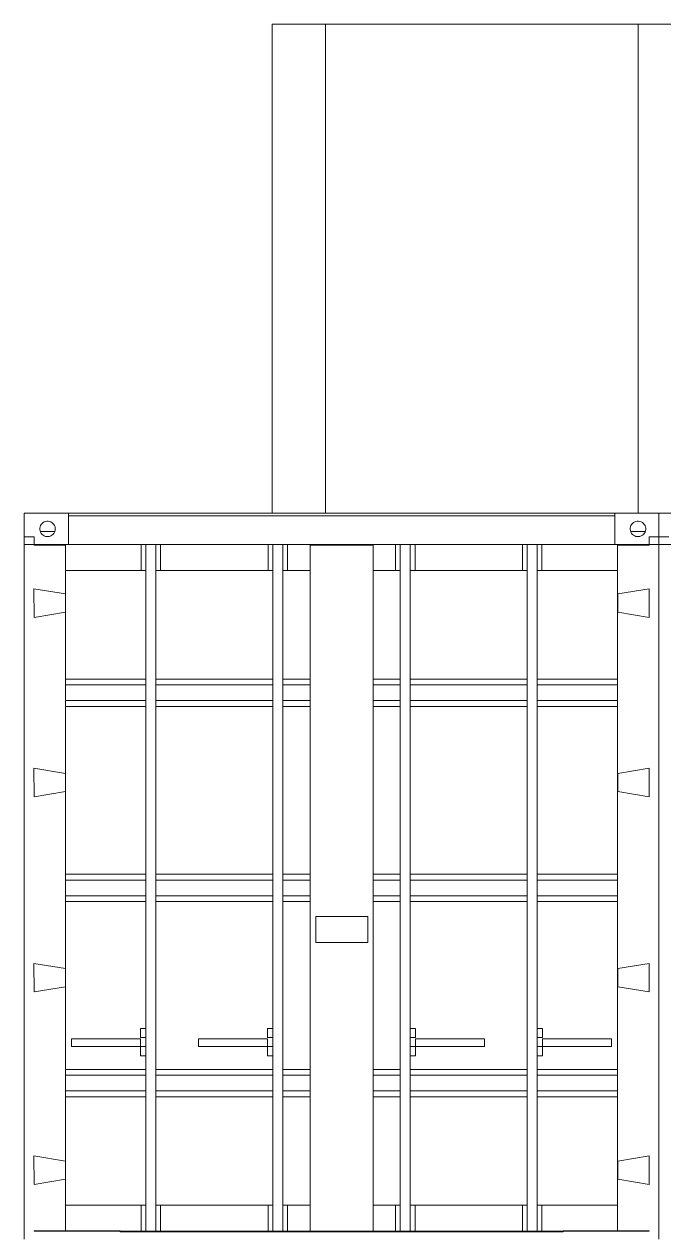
# Model space of a CAD drawing. Header units: metres. Extents: x -3 to 469, y -13 to 19.
# Drawn here: x 279.713 to 282.17, y 2.904 to 7.55 of the extents above; entities that cross this region are included whole.
import ezdxf

# ---------------------------------------------------------------- set-up
doc = ezdxf.new("R2010")
doc.units = ezdxf.units.M
for name, color, linetype, lineweight in [('0-1', 7, 'Continuous', 5), ('A-DETL-5', 7, 'Continuous', 9), ('A-WALL', 7, 'Continuous', 9)]:
    doc.layers.add(name, color=color, linetype=linetype, lineweight=lineweight)
for name, color, linetype, lineweight, true_color in [('A-FLOR-2', 7, 'Continuous', 9, 0xaaaaaa), ('A-GENM-1', 7, 'Continuous', 9, 0xaaaaaa), ('A-WALL-1', 7, 'Continuous', 9, 0xaaaaaa), ('A-WALL-PATT-2', 7, 'Continuous', 5, 0x5f5f5f), ('S-STRS-1', 7, 'Continuous', 9, 0xaaaaaa)]:
    doc.layers.add(name, color=color, linetype=linetype, lineweight=lineweight, true_color=true_color)
pattern_1 = [(90, (286.8704, 0), (-1.2, 7e-17), [])]

# ---------------------------------------------------------------- blocks, each defined once
blk = doc.blocks.new('Viga-002 29321 - Viga-002 29321-308080-FACHADA 03')
at = {"layer": 'A-GENM-1'}
for p, q in [((-6.9558, 3.62), (-6.9558, 3.65)), ((-6.9558, 3.65), (-6.691, 3.65)), ((-6.691, 3.65), (-6.691, 3.62)), ((-6.691, 3.62), (-6.9558, 3.62))]:
    blk.add_line(p, q, dxfattribs=at)
blk = doc.blocks.new('Viga-002 29327 - Viga-002 29327-308108-FACHADA 03')
at = {"layer": 'A-GENM-1'}
for p, q in [((-7.4434, 3.62), (-7.4434, 3.65)), ((-7.4434, 3.65), (-7.1786, 3.65)), ((-7.1786, 3.65), (-7.1786, 3.62)), ((-7.1786, 3.62), (-7.4434, 3.62))]:
    blk.add_line(p, q, dxfattribs=at)
blk = doc.blocks.new('PL 35958 - PL 35958-330451-FACHADA 03')
at = {"layer": 'A-GENM-1'}
for p, q in [((-6.1808, 5.55), (-6.1808, 2.91)), ((-6.1428, 5.55), (-6.1808, 5.55)), ((-6.1428, 2.91), (-6.1428, 5.55)), ((-6.1808, 2.91), (-6.1428, 2.91))]:
    blk.add_line(p, q, dxfattribs=at)
blk = doc.blocks.new('PL 35961 - PL 35961-330501-FACHADA 03')
at = {"layer": 'A-GENM-1'}
for p, q in [((-5.6932, 5.55), (-5.6932, 2.91)), ((-5.6552, 5.55), (-5.6932, 5.55)), ((-5.6552, 2.91), (-5.6552, 5.55)), ((-5.6932, 2.91), (-5.6552, 2.91))]:
    blk.add_line(p, q, dxfattribs=at)
blk = doc.blocks.new('Viga-002 35962 - Viga-002 35962-330513-FACHADA 03')
at = {"layer": 'A-GENM-1'}
for p, q in [((-6.1993, 5.45), (-6.1993, 5.55)), ((-6.1993, 5.55), (-6.1808, 5.55)), ((-6.1428, 5.55), (-6.1243, 5.55)), ((-6.1243, 5.55), (-6.1243, 5.45)), ((-6.1808, 5.45), (-6.1993, 5.45)), ((-6.1243, 5.45), (-6.1428, 5.45))]:
    blk.add_line(p, q, dxfattribs=at)
blk = doc.blocks.new('Viga-002 35971 - Viga-002 35971-330527-FACHADA 03')
at = {"layer": 'A-GENM-1'}
for p, q in [((-6.5051, 4.02), (-6.5051, 4.12)), ((-6.5051, 4.12), (-6.3051, 4.12)), ((-6.3051, 4.12), (-6.3051, 4.02)), ((-6.3051, 4.02), (-6.5051, 4.02))]:
    blk.add_line(p, q, dxfattribs=at)
blk = doc.blocks.new('Viga-002 35972 - Viga-002 35972-330541-FACHADA 03')
at = {"layer": 'A-GENM-1'}
for p, q in [((-5.7116, 5.45), (-5.7116, 5.55)), ((-5.7116, 5.55), (-5.6932, 5.55)), ((-5.6552, 5.55), (-5.6366, 5.55)), ((-5.6366, 5.55), (-5.6366, 5.45)), ((-5.6932, 5.45), (-5.7116, 5.45)), ((-5.6366, 5.45), (-5.6552, 5.45))]:
    blk.add_line(p, q, dxfattribs=at)
blk = doc.blocks.new('Viga-002 35977 - Viga-002 35977-330555-FACHADA 03')
at = {"layer": 'A-GENM-1'}
for p, q in [((-6.1218, 3.62), (-6.1218, 3.65)), ((-6.1218, 3.65), (-5.8571, 3.65)), ((-5.8571, 3.65), (-5.8571, 3.62)), ((-6.1218, 3.62), (-5.8571, 3.62))]:
    blk.add_line(p, q, dxfattribs=at)
blk = doc.blocks.new('Viga-002 35982 - Viga-002 35982-330569-FACHADA 03')
at = {"layer": 'A-GENM-1'}
for p, q in [((-6.143, 3.69), (-6.1218, 3.69)), ((-6.1218, 3.69), (-6.1218, 3.6548)), ((-6.143, 3.6548), (-6.1218, 3.6548))]:
    blk.add_line(p, q, dxfattribs=at)
blk = doc.blocks.new('Viga-002 35987 - Viga-002 35987-330583-FACHADA 03')
at = {"layer": 'A-GENM-1'}
for p, q in [((-5.6342, 3.62), (-5.6342, 3.65)), ((-5.6342, 3.65), (-5.3695, 3.65)), ((-5.3695, 3.65), (-5.3695, 3.62)), ((-5.6342, 3.62), (-5.3695, 3.62))]:
    blk.add_line(p, q, dxfattribs=at)
blk = doc.blocks.new('Viga-002 35992 - Viga-002 35992-330597-FACHADA 03')
at = {"layer": 'A-GENM-1'}
for p, q in [((-5.6554, 3.69), (-5.6342, 3.69)), ((-5.6342, 3.69), (-5.6342, 3.6548)), ((-5.6554, 3.6548), (-5.6342, 3.6548))]:
    blk.add_line(p, q, dxfattribs=at)
blk = doc.blocks.new('Viga-002 35997 - Viga-002 35997-330611-FACHADA 03')
at = {"layer": 'A-GENM-1'}
for p, q in [((-5.6553, 3.62), (-5.6342, 3.62)), ((-5.6553, 3.5848), (-5.6342, 3.5848)), ((-5.6342, 3.62), (-5.6342, 3.5848))]:
    blk.add_line(p, q, dxfattribs=at)
blk = doc.blocks.new('Viga-002 36005 - Viga-002 36005-330625-FACHADA 03')
at = {"layer": 'A-GENM-1'}
for p, q in [((-6.1993, 2.91), (-6.1993, 3.01)), ((-6.1993, 3.01), (-6.1808, 3.01)), ((-6.1429, 3.01), (-6.1243, 3.01)), ((-6.1243, 3.01), (-6.1243, 2.91)), ((-6.1808, 2.91), (-6.1993, 2.91)), ((-6.1243, 2.91), (-6.1428, 2.91))]:
    blk.add_line(p, q, dxfattribs=at)
blk = doc.blocks.new('Viga-002 36011 - Viga-002 36011-330639-FACHADA 03')
at = {"layer": 'A-GENM-1'}
for p, q in [((-5.7116, 2.91), (-5.7116, 3.01)), ((-5.7116, 3.01), (-5.6931, 3.01)), ((-5.6552, 3.01), (-5.6366, 3.01)), ((-5.6366, 3.01), (-5.6366, 2.91)), ((-5.6932, 2.91), (-5.7116, 2.91)), ((-5.6366, 2.91), (-5.6552, 2.91))]:
    blk.add_line(p, q, dxfattribs=at)
blk = doc.blocks.new('Viga-002 36018 - Viga-002 36018-330653-FACHADA 03')
at = {"layer": 'A-GENM-1'}
for p, q in [((-6.143, 3.62), (-6.1218, 3.62)), ((-6.143, 3.5848), (-6.1218, 3.5848)), ((-6.1218, 3.62), (-6.1218, 3.5848))]:
    blk.add_line(p, q, dxfattribs=at)
blk = doc.blocks.new('Viga-004 36019 - Viga-004 36019-330667-FACHADA 03')
at = {"layer": 'A-GENM-1'}
for p, q in [((-5.2251, 4.69), (-5.3455, 4.67)), ((-5.3455, 4.67), (-5.3455, 4.6)), ((-5.2255, 4.58), (-5.2251, 4.69)), ((-5.3455, 4.6), (-5.2255, 4.58))]:
    blk.add_line(p, q, dxfattribs=at)
blk = doc.blocks.new('Viga-004 36025 - Viga-004 36025-330681-FACHADA 03')
at = {"layer": 'A-GENM-1'}
for p, q in [((-5.2251, 3.94), (-5.3455, 3.92)), ((-5.3455, 3.92), (-5.3455, 3.85)), ((-5.2255, 3.83), (-5.2251, 3.94)), ((-5.3455, 3.85), (-5.2255, 3.83))]:
    blk.add_line(p, q, dxfattribs=at)
blk = doc.blocks.new('Viga-004 36029 - Viga-004 36029-330695-FACHADA 03')
at = {"layer": 'A-GENM-1'}
for p, q in [((-5.2251, 5.38), (-5.3455, 5.36)), ((-5.3455, 5.36), (-5.3455, 5.29)), ((-5.2255, 5.27), (-5.2251, 5.38)), ((-5.3455, 5.29), (-5.2255, 5.27))]:
    blk.add_line(p, q, dxfattribs=at)
blk = doc.blocks.new('Viga-004 36030 - Viga-004 36030-330709-FACHADA 03')
at = {"layer": 'A-GENM-1'}
for p, q in [((-5.2251, 3.2), (-5.3455, 3.18)), ((-5.3455, 3.18), (-5.3455, 3.11)), ((-5.2255, 3.09), (-5.2251, 3.2)), ((-5.3455, 3.11), (-5.2255, 3.09))]:
    blk.add_line(p, q, dxfattribs=at)
blk = doc.blocks.new('Viga-007 36034 - Viga-007 36034-330723-FACHADA 03')
at = {"layer": 'A-GENM-1'}
for p, q in [((-6.1808, 5.0325), (-6.2856, 5.0325)), ((-5.6932, 5.0325), (-6.1428, 5.0325)), ((-5.3459, 5.0325), (-5.6552, 5.0325)), ((-6.2856, 5.01), (-6.1808, 5.01)), ((-6.1428, 5.01), (-5.6932, 5.01)), ((-5.6552, 5.01), (-5.3459, 5.01)), ((-6.2856, 4.95), (-6.1808, 4.95)), ((-6.2856, 4.9275), (-6.1808, 4.9275)), ((-6.1428, 4.95), (-5.6932, 4.95)), ((-6.1428, 4.9275), (-5.6932, 4.9275)), ((-5.6552, 4.95), (-5.3459, 4.95)), ((-5.6552, 4.9275), (-5.3459, 4.9275)), ((-6.2856, 4.2825), (-6.1802, 4.2825)), ((-6.1435, 4.2825), (-5.6925, 4.2825)), ((-5.6558, 4.2825), (-5.3459, 4.2825)), ((-6.2856, 4.26), (-6.1802, 4.26)), ((-6.1435, 4.26), (-5.6925, 4.26)), ((-5.6558, 4.26), (-5.3459, 4.26)), ((-6.2856, 4.2), (-6.1802, 4.2)), ((-6.1435, 4.2), (-5.6925, 4.2)), ((-5.6558, 4.2), (-5.3459, 4.2)), ((-6.2856, 4.1775), (-6.1802, 4.1775)), ((-6.1435, 4.1775), (-5.6925, 4.1775)), ((-5.6558, 4.1775), (-5.3459, 4.1775)), ((-6.2856, 3.5325), (-6.1807, 3.5325)), ((-6.143, 3.5325), (-5.693, 3.5325)), ((-5.6553, 3.5325), (-5.3459, 3.5325)), ((-6.2856, 3.51), (-6.1807, 3.51)), ((-6.143, 3.51), (-5.693, 3.51)), ((-5.6553, 3.51), (-5.3459, 3.51)), ((-6.2856, 3.45), (-6.1807, 3.45)), ((-6.143, 3.45), (-5.693, 3.45)), ((-5.6553, 3.45), (-5.3459, 3.45)), ((-6.2856, 3.4275), (-6.1807, 3.4275)), ((-6.143, 3.4275), (-5.693, 3.4275)), ((-5.6553, 3.4275), (-5.3459, 3.4275))]:
    blk.add_line(p, q, dxfattribs=at)
blk = doc.blocks.new('PL 36064 - PL 36064-330761-FACHADA 03')
at = {"layer": 'A-GENM-1'}
for p, q in [((-6.6701, 5.55), (-6.6701, 2.91)), ((-6.6321, 5.55), (-6.6701, 5.55)), ((-6.6321, 2.91), (-6.6321, 5.55)), ((-6.6701, 2.91), (-6.6321, 2.91))]:
    blk.add_line(p, q, dxfattribs=at)
blk = doc.blocks.new('PL 36065 - PL 36065-330773-FACHADA 03')
at = {"layer": 'A-GENM-1'}
for p, q in [((-7.1577, 5.55), (-7.1577, 2.91)), ((-7.1197, 5.55), (-7.1577, 5.55)), ((-7.1197, 2.91), (-7.1197, 5.55)), ((-7.1577, 2.91), (-7.1197, 2.91))]:
    blk.add_line(p, q, dxfattribs=at)
blk = doc.blocks.new('Viga-002 36071 - Viga-002 36071-330785-FACHADA 03')
at = {"layer": 'A-GENM-1'}
for p, q in [((-7.1763, 5.45), (-7.1763, 5.55)), ((-7.1763, 5.55), (-7.1577, 5.55)), ((-7.1197, 5.55), (-7.1013, 5.55)), ((-7.1013, 5.55), (-7.1013, 5.45)), ((-7.1763, 5.45), (-7.1577, 5.45)), ((-7.1197, 5.45), (-7.1013, 5.45))]:
    blk.add_line(p, q, dxfattribs=at)
blk = doc.blocks.new('Viga-002 36080 - Viga-002 36080-330799-FACHADA 03')
at = {"layer": 'A-GENM-1'}
for p, q in [((-6.691, 3.6548), (-6.691, 3.69)), ((-6.691, 3.69), (-6.6701, 3.69)), ((-6.6701, 3.6548), (-6.691, 3.6548))]:
    blk.add_line(p, q, dxfattribs=at)
blk = doc.blocks.new('Viga-002 36086 - Viga-002 36086-330813-FACHADA 03')
at = {"layer": 'A-GENM-1'}
for p, q in [((-7.1786, 3.6548), (-7.1786, 3.69)), ((-7.1786, 3.69), (-7.1577, 3.69)), ((-7.1577, 3.6548), (-7.1786, 3.6548))]:
    blk.add_line(p, q, dxfattribs=at)
blk = doc.blocks.new('Viga-002 36087 - Viga-002 36087-330827-FACHADA 03')
at = {"layer": 'A-GENM-1'}
for p, q in [((-6.6886, 5.45), (-6.6886, 5.55)), ((-6.6886, 5.55), (-6.6701, 5.55)), ((-6.6321, 5.55), (-6.6136, 5.55)), ((-6.6136, 5.55), (-6.6136, 5.45)), ((-6.6886, 5.45), (-6.67, 5.45)), ((-6.6321, 5.45), (-6.6136, 5.45))]:
    blk.add_line(p, q, dxfattribs=at)
blk = doc.blocks.new('Viga-002 36098 - Viga-002 36098-330841-FACHADA 03')
at = {"layer": 'A-GENM-1'}
for p, q in [((-6.6886, 2.91), (-6.6886, 3.01)), ((-6.6886, 3.01), (-6.6701, 3.01)), ((-6.6321, 3.01), (-6.6136, 3.01)), ((-6.6136, 3.01), (-6.6136, 2.91)), ((-6.6886, 2.91), (-6.6701, 2.91)), ((-6.6321, 2.91), (-6.6136, 2.91))]:
    blk.add_line(p, q, dxfattribs=at)
blk = doc.blocks.new('Viga-002 36099 - Viga-002 36099-330855-FACHADA 03')
at = {"layer": 'A-GENM-1'}
for p, q in [((-7.1786, 3.5848), (-7.1786, 3.62)), ((-7.1786, 3.62), (-7.1577, 3.62)), ((-7.1577, 3.5848), (-7.1786, 3.5848))]:
    blk.add_line(p, q, dxfattribs=at)
blk = doc.blocks.new('Viga-004 36110 - Viga-004 36110-330869-FACHADA 03')
at = {"layer": 'A-GENM-1'}
for p, q in [((-7.4674, 4.67), (-7.5878, 4.69)), ((-7.5878, 4.69), (-7.5874, 4.58)), ((-7.4674, 4.6), (-7.4674, 4.67)), ((-7.5874, 4.58), (-7.4674, 4.6))]:
    blk.add_line(p, q, dxfattribs=at)
blk = doc.blocks.new('Viga-002 36111 - Viga-002 36111-330883-FACHADA 03')
at = {"layer": 'A-GENM-1'}
for p, q in [((-7.1763, 2.91), (-7.1763, 3.01)), ((-7.1763, 3.01), (-7.1577, 3.01)), ((-7.1198, 3.01), (-7.1013, 3.01)), ((-7.1013, 3.01), (-7.1013, 2.91)), ((-7.1763, 2.91), (-7.1577, 2.91)), ((-7.1197, 2.91), (-7.1013, 2.91))]:
    blk.add_line(p, q, dxfattribs=at)
blk = doc.blocks.new('Viga-004 36115 - Viga-004 36115-330897-FACHADA 03')
at = {"layer": 'A-GENM-1'}
for p, q in [((-7.4674, 3.92), (-7.5878, 3.94)), ((-7.5878, 3.94), (-7.5874, 3.83)), ((-7.4674, 3.85), (-7.4674, 3.92)), ((-7.5874, 3.83), (-7.4674, 3.85))]:
    blk.add_line(p, q, dxfattribs=at)
blk = doc.blocks.new('Viga-004 36116 - Viga-004 36116-330911-FACHADA 03')
at = {"layer": 'A-GENM-1'}
for p, q in [((-7.4674, 3.18), (-7.5878, 3.2)), ((-7.5878, 3.2), (-7.5874, 3.09)), ((-7.4674, 3.11), (-7.4674, 3.18)), ((-7.5874, 3.09), (-7.4674, 3.11))]:
    blk.add_line(p, q, dxfattribs=at)
blk = doc.blocks.new('Viga-004 36125 - Viga-004 36125-330925-FACHADA 03')
at = {"layer": 'A-GENM-1'}
for p, q in [((-7.4674, 5.36), (-7.5878, 5.38)), ((-7.5878, 5.38), (-7.5874, 5.27)), ((-7.4674, 5.29), (-7.4674, 5.36)), ((-7.5874, 5.27), (-7.4674, 5.29))]:
    blk.add_line(p, q, dxfattribs=at)
blk = doc.blocks.new('Viga-007 36147 - Viga-007 36147-330939-FACHADA 03')
at = {"layer": 'A-GENM-1'}
for p, q in [((-7.1576, 5.0325), (-7.467, 5.0325)), ((-6.6699, 5.0325), (-7.1197, 5.0325)), ((-6.5272, 5.0325), (-6.6321, 5.0325)), ((-7.1576, 5.01), (-7.467, 5.01)), ((-6.6699, 5.01), (-7.1197, 5.01)), ((-6.5272, 5.01), (-6.6321, 5.01)), ((-7.1576, 4.95), (-7.467, 4.95)), ((-7.1576, 4.9275), (-7.467, 4.9275)), ((-6.6699, 4.95), (-7.1197, 4.95)), ((-6.6699, 4.9275), (-7.1197, 4.9275)), ((-6.5272, 4.95), (-6.6321, 4.95)), ((-6.5272, 4.9275), (-6.6321, 4.9275)), ((-7.1571, 4.2825), (-7.467, 4.2825)), ((-6.6694, 4.2825), (-7.1204, 4.2825)), ((-6.5272, 4.2825), (-6.6327, 4.2825)), ((-7.1571, 4.26), (-7.467, 4.26)), ((-6.6694, 4.26), (-7.1204, 4.26)), ((-6.5272, 4.26), (-6.6327, 4.26)), ((-7.1571, 4.2), (-7.467, 4.2)), ((-6.6694, 4.2), (-7.1204, 4.2)), ((-6.5272, 4.2), (-6.6327, 4.2)), ((-7.1571, 4.1775), (-7.467, 4.1775)), ((-6.6694, 4.1775), (-7.1204, 4.1775)), ((-6.5272, 4.1775), (-6.6327, 4.1775)), ((-7.1577, 3.5325), (-7.467, 3.5325)), ((-6.6701, 3.5325), (-7.1199, 3.5325)), ((-6.5272, 3.5325), (-6.6322, 3.5325)), ((-7.1577, 3.51), (-7.467, 3.51)), ((-6.6701, 3.51), (-7.1199, 3.51)), ((-6.5272, 3.51), (-6.6322, 3.51)), ((-7.1577, 3.45), (-7.467, 3.45)), ((-6.6701, 3.45), (-7.1199, 3.45)), ((-6.5272, 3.45), (-6.6322, 3.45)), ((-7.1577, 3.4275), (-7.467, 3.4275)), ((-6.6701, 3.4275), (-7.1199, 3.4275)), ((-6.5272, 3.4275), (-6.6322, 3.4275))]:
    blk.add_line(p, q, dxfattribs=at)
blk = doc.blocks.new('Viga-002 36160 - Viga-002 36160-330977-FACHADA 03')
at = {"layer": 'A-GENM-1'}
for p, q in [((-6.691, 3.5848), (-6.691, 3.62)), ((-6.691, 3.62), (-6.6701, 3.62)), ((-6.6701, 3.5848), (-6.691, 3.5848))]:
    blk.add_line(p, q, dxfattribs=at)
blk = doc.blocks.new('Viga-003 36534 - Viga-003 36534-332815-FACHADA 03')
at = {"layer": 'A-GENM-1'}
blk.add_line((-5.3574, 5.67), (-7.4554, 5.67), dxfattribs=at)
blk = doc.blocks.new('CONTAINER 36676 - CONTAINER-333321-FACHADA 03')
at = {"layer": 'S-STRS-1'}
for p, q in [((-5.3574, 5.55), (-5.3574, 5.67)), ((-5.3574, 5.67), (-5.3574, 5.55)), ((-5.1874, 5.67), (-5.3574, 5.67)), ((-5.3574, 5.67), (-5.1874, 5.67)), ((-5.1874, 5.55), (-5.1874, 5.67)), ((-5.1874, 5.67), (-5.1874, 5.55)), ((-5.2967, 5.6177), (-5.2949, 5.6226)), ((-5.2949, 5.6226), (-5.2967, 5.6177)), ((-5.2949, 5.6226), (-5.2923, 5.6271)), ((-5.2923, 5.6271), (-5.2949, 5.6226)), ((-5.2923, 5.6271), (-5.289, 5.6311)), ((-5.289, 5.6311), (-5.2923, 5.6271)), ((-5.289, 5.6311), (-5.285, 5.6344)), ((-5.285, 5.6344), (-5.289, 5.6311)), ((-5.285, 5.6344), (-5.2805, 5.637)), ((-5.2805, 5.637), (-5.285, 5.6344)), ((-5.2805, 5.637), (-5.2756, 5.6388)), ((-5.2756, 5.6388), (-5.2805, 5.637)), ((-5.2756, 5.6388), (-5.2705, 5.6397)), ((-5.2705, 5.6397), (-5.2756, 5.6388)), ((-5.2705, 5.6397), (-5.2653, 5.6397)), ((-5.2653, 5.6397), (-5.2705, 5.6397)), ((-5.2653, 5.6397), (-5.2602, 5.6388)), ((-5.2602, 5.6388), (-5.2653, 5.6397)), ((-5.2602, 5.6388), (-5.2553, 5.637)), ((-5.2553, 5.637), (-5.2602, 5.6388)), ((-5.2553, 5.637), (-5.2508, 5.6344)), ((-5.2508, 5.6344), (-5.2553, 5.637)), ((-5.2508, 5.6344), (-5.2468, 5.6311)), ((-5.2468, 5.6311), (-5.2508, 5.6344)), ((-5.2468, 5.6311), (-5.2435, 5.6271)), ((-5.2435, 5.6271), (-5.2468, 5.6311)), ((-5.2435, 5.6271), (-5.2409, 5.6226)), ((-5.2435, 5.6271), (-5.2409, 5.6226)), ((-5.2409, 5.6226), (-5.2391, 5.6177)), ((-5.2391, 5.6177), (-5.2409, 5.6226)), ((-5.2976, 5.6126), (-5.2967, 5.6177)), ((-5.2967, 5.6177), (-5.2976, 5.6126)), ((-5.2976, 5.61), (-5.2976, 5.6126)), ((-5.2976, 5.6126), (-5.2976, 5.61)), ((-5.2976, 5.61), (-5.2976, 5.6074)), ((-5.2976, 5.6074), (-5.2976, 5.61)), ((-5.2967, 5.6023), (-5.2976, 5.6074)), ((-5.2967, 5.6023), (-5.2976, 5.6074)), ((-5.2967, 5.6023), (-5.2949, 5.5974)), ((-5.2949, 5.5974), (-5.2967, 5.6023)), ((-5.2923, 5.5929), (-5.2949, 5.5974)), ((-5.2949, 5.5974), (-5.2923, 5.5929)), ((-5.289, 5.5889), (-5.2923, 5.5929)), ((-5.2923, 5.5929), (-5.289, 5.5889)), ((-5.285, 5.5856), (-5.289, 5.5889)), ((-5.289, 5.5889), (-5.285, 5.5856)), ((-5.2805, 5.583), (-5.285, 5.5856)), ((-5.285, 5.5856), (-5.2805, 5.583)), ((-5.2756, 5.5812), (-5.2805, 5.583)), ((-5.2805, 5.583), (-5.2756, 5.5812)), ((-5.2705, 5.5803), (-5.2756, 5.5812)), ((-5.2756, 5.5812), (-5.2705, 5.5803)), ((-5.2653, 5.5803), (-5.2705, 5.5803)), ((-5.2705, 5.5803), (-5.2653, 5.5803)), ((-5.2602, 5.5812), (-5.2653, 5.5803)), ((-5.2653, 5.5803), (-5.2602, 5.5812)), ((-5.2553, 5.583), (-5.2602, 5.5812)), ((-5.2602, 5.5812), (-5.2553, 5.583)), ((-5.2508, 5.5856), (-5.2553, 5.583)), ((-5.2553, 5.583), (-5.2508, 5.5856)), ((-5.2468, 5.5889), (-5.2508, 5.5856)), ((-5.2508, 5.5856), (-5.2468, 5.5889)), ((-5.2435, 5.5929), (-5.2468, 5.5889)), ((-5.2468, 5.5889), (-5.2435, 5.5929)), ((-5.2409, 5.5974), (-5.2435, 5.5929)), ((-5.2435, 5.5929), (-5.2409, 5.5974)), ((-5.2391, 5.6023), (-5.2409, 5.5974)), ((-5.2409, 5.5974), (-5.2391, 5.6023)), ((-5.2391, 5.6177), (-5.2382, 5.6126)), ((-5.2382, 5.6126), (-5.2391, 5.6177)), ((-5.2382, 5.6074), (-5.2391, 5.6023)), ((-5.2391, 5.6023), (-5.2382, 5.6074)), ((-5.2382, 5.6126), (-5.2382, 5.61)), ((-5.2382, 5.61), (-5.2382, 5.6126)), ((-5.2382, 5.61), (-5.2382, 5.6074)), ((-5.2382, 5.6074), (-5.2382, 5.61)), ((-5.3574, 5.55), (-5.1874, 5.55)), ((-5.1874, 5.55), (-5.3574, 5.55))]:
    blk.add_line(p, q, dxfattribs=at)
blk = doc.blocks.new('CONTAINER 36676 - CONTAINER 36676-333325-FACHADA 03')
blk.add_blockref('CONTAINER 36676 - CONTAINER-333321-FACHADA 03', (0, 0))
blk = doc.blocks.new('CONTAINER 36678 - CONTAINER-333328-FACHADA 03')
at = {"layer": 'S-STRS-1'}
for p, q in [((-7.6254, 5.55), (-7.6254, 5.67)), ((-7.6254, 5.67), (-7.6254, 5.55)), ((-7.4554, 5.67), (-7.6254, 5.67)), ((-7.6254, 5.67), (-7.4554, 5.67)), ((-7.4554, 5.55), (-7.4554, 5.67)), ((-7.4554, 5.67), (-7.4554, 5.55)), ((-7.5647, 5.6177), (-7.5629, 5.6226)), ((-7.5629, 5.6226), (-7.5647, 5.6177)), ((-7.5629, 5.6226), (-7.5603, 5.6271)), ((-7.5603, 5.6271), (-7.5629, 5.6226)), ((-7.5603, 5.6271), (-7.557, 5.6311)), ((-7.557, 5.6311), (-7.5603, 5.6271)), ((-7.557, 5.6311), (-7.553, 5.6344)), ((-7.553, 5.6344), (-7.557, 5.6311)), ((-7.553, 5.6344), (-7.5485, 5.637)), ((-7.5485, 5.637), (-7.553, 5.6344)), ((-7.5485, 5.637), (-7.5436, 5.6388)), ((-7.5436, 5.6388), (-7.5485, 5.637)), ((-7.5436, 5.6388), (-7.5385, 5.6397)), ((-7.5385, 5.6397), (-7.5436, 5.6388)), ((-7.5385, 5.6397), (-7.5333, 5.6397)), ((-7.5333, 5.6397), (-7.5385, 5.6397)), ((-7.5333, 5.6397), (-7.5282, 5.6388)), ((-7.5282, 5.6388), (-7.5333, 5.6397)), ((-7.5282, 5.6388), (-7.5233, 5.637)), ((-7.5233, 5.637), (-7.5282, 5.6388)), ((-7.5233, 5.637), (-7.5188, 5.6344)), ((-7.5188, 5.6344), (-7.5233, 5.637)), ((-7.5188, 5.6344), (-7.5148, 5.6311)), ((-7.5148, 5.6311), (-7.5188, 5.6344)), ((-7.5148, 5.6311), (-7.5115, 5.6271)), ((-7.5115, 5.6271), (-7.5148, 5.6311)), ((-7.5115, 5.6271), (-7.5089, 5.6226)), ((-7.5115, 5.6271), (-7.5089, 5.6226)), ((-7.5089, 5.6226), (-7.5071, 5.6177)), ((-7.5071, 5.6177), (-7.5089, 5.6226)), ((-7.5656, 5.6126), (-7.5647, 5.6177)), ((-7.5647, 5.6177), (-7.5656, 5.6126)), ((-7.5656, 5.61), (-7.5656, 5.6126)), ((-7.5656, 5.6126), (-7.5656, 5.61)), ((-7.5656, 5.61), (-7.5656, 5.6074)), ((-7.5656, 5.6074), (-7.5656, 5.61)), ((-7.5647, 5.6023), (-7.5656, 5.6074)), ((-7.5647, 5.6023), (-7.5656, 5.6074)), ((-7.5647, 5.6023), (-7.5629, 5.5974)), ((-7.5629, 5.5974), (-7.5647, 5.6023)), ((-7.5603, 5.5929), (-7.5629, 5.5974)), ((-7.5629, 5.5974), (-7.5603, 5.5929)), ((-7.557, 5.5889), (-7.5603, 5.5929)), ((-7.5603, 5.5929), (-7.557, 5.5889)), ((-7.553, 5.5856), (-7.557, 5.5889)), ((-7.557, 5.5889), (-7.553, 5.5856)), ((-7.5485, 5.583), (-7.553, 5.5856)), ((-7.553, 5.5856), (-7.5485, 5.583)), ((-7.5436, 5.5812), (-7.5485, 5.583)), ((-7.5485, 5.583), (-7.5436, 5.5812)), ((-7.5385, 5.5803), (-7.5436, 5.5812)), ((-7.5436, 5.5812), (-7.5385, 5.5803)), ((-7.5333, 5.5803), (-7.5385, 5.5803)), ((-7.5385, 5.5803), (-7.5333, 5.5803)), ((-7.5282, 5.5812), (-7.5333, 5.5803)), ((-7.5333, 5.5803), (-7.5282, 5.5812)), ((-7.5233, 5.583), (-7.5282, 5.5812)), ((-7.5282, 5.5812), (-7.5233, 5.583)), ((-7.5188, 5.5856), (-7.5233, 5.583)), ((-7.5233, 5.583), (-7.5188, 5.5856)), ((-7.5148, 5.5889), (-7.5188, 5.5856)), ((-7.5188, 5.5856), (-7.5148, 5.5889)), ((-7.5115, 5.5929), (-7.5148, 5.5889)), ((-7.5148, 5.5889), (-7.5115, 5.5929)), ((-7.5089, 5.5974), (-7.5115, 5.5929)), ((-7.5115, 5.5929), (-7.5089, 5.5974)), ((-7.5071, 5.6023), (-7.5089, 5.5974)), ((-7.5089, 5.5974), (-7.5071, 5.6023)), ((-7.5071, 5.6177), (-7.5062, 5.6126)), ((-7.5062, 5.6126), (-7.5071, 5.6177)), ((-7.5062, 5.6074), (-7.5071, 5.6023)), ((-7.5071, 5.6023), (-7.5062, 5.6074)), ((-7.5062, 5.6126), (-7.5062, 5.61)), ((-7.5062, 5.61), (-7.5062, 5.6126)), ((-7.5062, 5.61), (-7.5062, 5.6074)), ((-7.5062, 5.6074), (-7.5062, 5.61)), ((-7.6254, 5.55), (-7.4554, 5.55)), ((-7.4554, 5.55), (-7.6254, 5.55))]:
    blk.add_line(p, q, dxfattribs=at)
blk = doc.blocks.new('CONTAINER 36678 - CONTAINER 36678-333332-FACHADA 03')
blk.add_blockref('CONTAINER 36678 - CONTAINER-333328-FACHADA 03', (0, 0))
blk = doc.blocks.new('CONTAINER 37093 - CONTAINER-334869-FACHADA 03')
at = {"layer": 'S-STRS-1'}
for p, q in [((-5.1874, 5.55), (-5.1874, 5.67)), ((-5.1874, 5.67), (-5.1874, 5.55)), ((-5.0174, 5.67), (-5.1874, 5.67)), ((-5.1874, 5.67), (-5.0174, 5.67)), ((-5.0174, 5.55), (-5.0174, 5.67)), ((-5.0174, 5.67), (-5.0174, 5.55)), ((-5.1267, 5.6177), (-5.1249, 5.6226)), ((-5.1249, 5.6226), (-5.1267, 5.6177)), ((-5.1249, 5.6226), (-5.1223, 5.6271)), ((-5.1223, 5.6271), (-5.1249, 5.6226)), ((-5.1223, 5.6271), (-5.119, 5.6311)), ((-5.119, 5.6311), (-5.1223, 5.6271)), ((-5.119, 5.6311), (-5.115, 5.6344)), ((-5.115, 5.6344), (-5.119, 5.6311)), ((-5.115, 5.6344), (-5.1105, 5.637)), ((-5.1105, 5.637), (-5.115, 5.6344)), ((-5.1105, 5.637), (-5.1056, 5.6388)), ((-5.1056, 5.6388), (-5.1105, 5.637)), ((-5.1056, 5.6388), (-5.1005, 5.6397)), ((-5.1005, 5.6397), (-5.1056, 5.6388)), ((-5.1005, 5.6397), (-5.0953, 5.6397)), ((-5.0953, 5.6397), (-5.1005, 5.6397)), ((-5.0953, 5.6397), (-5.0902, 5.6388)), ((-5.0902, 5.6388), (-5.0953, 5.6397)), ((-5.0902, 5.6388), (-5.0853, 5.637)), ((-5.0853, 5.637), (-5.0902, 5.6388)), ((-5.0853, 5.637), (-5.0808, 5.6344)), ((-5.0808, 5.6344), (-5.0853, 5.637)), ((-5.0808, 5.6344), (-5.0769, 5.6311)), ((-5.0769, 5.6311), (-5.0808, 5.6344)), ((-5.0769, 5.6311), (-5.0735, 5.6271)), ((-5.0735, 5.6271), (-5.0769, 5.6311)), ((-5.0735, 5.6271), (-5.0709, 5.6226)), ((-5.0735, 5.6271), (-5.0709, 5.6226)), ((-5.0709, 5.6226), (-5.0691, 5.6177)), ((-5.0691, 5.6177), (-5.0709, 5.6226)), ((-5.1276, 5.6126), (-5.1267, 5.6177)), ((-5.1267, 5.6177), (-5.1276, 5.6126)), ((-5.1276, 5.61), (-5.1276, 5.6126)), ((-5.1276, 5.6126), (-5.1276, 5.61)), ((-5.1276, 5.61), (-5.1276, 5.6074)), ((-5.1276, 5.6074), (-5.1276, 5.61)), ((-5.1267, 5.6023), (-5.1276, 5.6074)), ((-5.1267, 5.6023), (-5.1276, 5.6074)), ((-5.1267, 5.6023), (-5.1249, 5.5974)), ((-5.1249, 5.5974), (-5.1267, 5.6023)), ((-5.1223, 5.5929), (-5.1249, 5.5974)), ((-5.1249, 5.5974), (-5.1223, 5.5929)), ((-5.119, 5.5889), (-5.1223, 5.5929)), ((-5.1223, 5.5929), (-5.119, 5.5889)), ((-5.115, 5.5856), (-5.119, 5.5889)), ((-5.119, 5.5889), (-5.115, 5.5856)), ((-5.1105, 5.583), (-5.115, 5.5856)), ((-5.115, 5.5856), (-5.1105, 5.583)), ((-5.1056, 5.5812), (-5.1105, 5.583)), ((-5.1105, 5.583), (-5.1056, 5.5812)), ((-5.1005, 5.5803), (-5.1056, 5.5812)), ((-5.1056, 5.5812), (-5.1005, 5.5803)), ((-5.0953, 5.5803), (-5.1005, 5.5803)), ((-5.1005, 5.5803), (-5.0953, 5.5803)), ((-5.0902, 5.5812), (-5.0953, 5.5803)), ((-5.0953, 5.5803), (-5.0902, 5.5812)), ((-5.0853, 5.583), (-5.0902, 5.5812)), ((-5.0902, 5.5812), (-5.0853, 5.583)), ((-5.0808, 5.5856), (-5.0853, 5.583)), ((-5.0853, 5.583), (-5.0808, 5.5856)), ((-5.0769, 5.5889), (-5.0808, 5.5856)), ((-5.0808, 5.5856), (-5.0769, 5.5889)), ((-5.0735, 5.5929), (-5.0769, 5.5889)), ((-5.0769, 5.5889), (-5.0735, 5.5929)), ((-5.0709, 5.5974), (-5.0735, 5.5929)), ((-5.0735, 5.5929), (-5.0709, 5.5974)), ((-5.0691, 5.6023), (-5.0709, 5.5974)), ((-5.0709, 5.5974), (-5.0691, 5.6023)), ((-5.0691, 5.6177), (-5.0682, 5.6126)), ((-5.0682, 5.6126), (-5.0691, 5.6177)), ((-5.0682, 5.6074), (-5.0691, 5.6023)), ((-5.0691, 5.6023), (-5.0682, 5.6074)), ((-5.0682, 5.6126), (-5.0682, 5.61)), ((-5.0682, 5.61), (-5.0682, 5.6126)), ((-5.0682, 5.61), (-5.0682, 5.6074)), ((-5.0682, 5.6074), (-5.0682, 5.61)), ((-5.1874, 5.55), (-5.0174, 5.55)), ((-5.0174, 5.55), (-5.1874, 5.55))]:
    blk.add_line(p, q, dxfattribs=at)
blk = doc.blocks.new('CONTAINER 37093 - CONTAINER 37093-334873-FACHADA 03')
blk.add_blockref('CONTAINER 37093 - CONTAINER-334869-FACHADA 03', (0, 0))
blk = doc.blocks.new('CONTAINER-R01_rvt-3-FACHADA 03')
at = {"layer": 'A-FLOR-2'}
for p, q in [((-7.4554, 5.66), (-5.3574, 5.66)), ((-7.4554, 5.55), (-7.4554, 5.66)), ((-5.3574, 5.66), (-5.3574, 5.55)), ((-7.5639, 5.6), (-7.508, 5.6)), ((-5.294, 5.6), (-5.24, 5.6)), ((-7.1763, 5.55), (-7.4554, 5.55)), ((-6.6886, 5.55), (-7.1013, 5.55)), ((-6.1993, 5.55), (-6.6136, 5.55)), ((-5.7116, 5.55), (-6.1243, 5.55)), ((-5.3574, 5.55), (-5.6366, 5.55))]:
    blk.add_line(p, q, dxfattribs=at)
at = {"layer": 'A-WALL-1'}
for p, q in [((-7.6254, 2.912), (-7.6254, 5.58)), ((-7.6254, 5.58), (-7.5874, 5.58)), ((-7.5874, 5.58), (-7.5874, 5.548)), ((-5.2255, 5.548), (-5.2255, 5.58)), ((-5.2255, 5.58), (-5.1875, 5.58)), ((-5.1875, 5.58), (-5.1875, 2.912)), ((-5.1875, 2.912), (-5.1875, 5.58)), ((-5.1875, 5.58), (-5.1495, 5.58)), ((-7.467, 5.548), (-7.5874, 5.548)), ((-7.1763, 5.55), (-7.467, 5.55)), ((-7.467, 5.55), (-7.467, 5.45)), ((-7.467, 2.91), (-7.467, 5.548)), ((-6.6886, 5.55), (-7.1013, 5.55)), ((-6.5272, 5.55), (-6.6136, 5.55)), ((-6.5272, 5.45), (-6.5272, 5.55)), ((-6.406, 5.548), (-6.5272, 5.548)), ((-6.5272, 5.548), (-6.5272, 2.91)), ((-6.2856, 5.548), (-6.406, 5.548)), ((-6.1993, 5.55), (-6.2856, 5.55)), ((-6.2856, 5.55), (-6.2856, 5.45)), ((-6.2856, 3.01), (-6.2856, 5.548)), ((-5.7116, 5.55), (-6.1243, 5.55)), ((-5.3459, 5.55), (-5.6366, 5.55)), ((-5.3459, 5.45), (-5.3459, 5.55)), ((-5.2255, 5.548), (-5.3459, 5.548)), ((-5.3459, 5.548), (-5.3459, 2.91)), ((-7.467, 5.45), (-7.1763, 5.45)), ((-7.1013, 5.45), (-6.6886, 5.45)), ((-6.6136, 5.45), (-6.5272, 5.45)), ((-6.2856, 5.45), (-6.1993, 5.45)), ((-6.1243, 5.45), (-5.7116, 5.45)), ((-5.6366, 5.45), (-5.3459, 5.45)), ((-7.1763, 3.01), (-7.467, 3.01)), ((-7.467, 3.01), (-7.467, 2.91)), ((-6.6886, 3.01), (-7.1013, 3.01)), ((-6.5272, 3.01), (-6.6136, 3.01)), ((-6.5272, 2.91), (-6.5272, 3.01)), ((-6.1993, 3.01), (-6.2856, 3.01)), ((-6.2856, 3.01), (-6.2856, 2.91)), ((-5.7116, 3.01), (-6.1243, 3.01)), ((-5.3459, 3.01), (-5.6366, 3.01)), ((-5.3459, 2.91), (-5.3459, 3.01)), ((-7.6254, 2.912), (-7.6254, 2.88)), ((-7.4554, 2.912), (-7.5874, 2.912)), ((-7.5874, 2.912), (-7.5874, 2.91)), ((-7.5874, 2.91), (-7.467, 2.91)), ((-7.467, 2.91), (-7.1763, 2.91)), ((-7.2574, 2.9125), (-7.4554, 2.9125)), ((-7.4554, 2.9125), (-7.4554, 2.912)), ((-7.2574, 2.9085), (-7.2574, 2.9125)), ((-5.5555, 2.9085), (-7.2574, 2.9085)), ((-7.1013, 2.91), (-6.6886, 2.91)), ((-6.6136, 2.91), (-6.5272, 2.91)), ((-6.5272, 2.91), (-6.406, 2.91)), ((-6.406, 2.91), (-6.2856, 2.91)), ((-6.2856, 2.91), (-6.1993, 2.91)), ((-6.1243, 2.91), (-5.7116, 2.91)), ((-5.6366, 2.91), (-5.3459, 2.91)), ((-5.3575, 2.9125), (-5.5555, 2.9125)), ((-5.5555, 2.9125), (-5.5555, 2.9085)), ((-5.3575, 2.912), (-5.3575, 2.9125)), ((-5.2255, 2.912), (-5.3575, 2.912)), ((-5.3459, 2.91), (-5.2255, 2.91)), ((-5.2255, 2.91), (-5.2255, 2.912)), ((-5.1875, 2.912), (-5.1875, 2.88)), ((-5.1875, 2.88), (-5.1875, 2.912))]:
    blk.add_line(p, q, dxfattribs=at)
at = {"layer": 'A-GENM-1'}
for name in ['Viga-003 36534 - Viga-003 36534-332815-FACHADA 03', 'Viga-002 36071 - Viga-002 36071-330785-FACHADA 03', 'PL 36065 - PL 36065-330773-FACHADA 03', 'Viga-002 36087 - Viga-002 36087-330827-FACHADA 03', 'PL 36064 - PL 36064-330761-FACHADA 03', 'Viga-002 35962 - Viga-002 35962-330513-FACHADA 03', 'PL 35958 - PL 35958-330451-FACHADA 03', 'Viga-002 35972 - Viga-002 35972-330541-FACHADA 03', 'PL 35961 - PL 35961-330501-FACHADA 03', 'Viga-004 36125 - Viga-004 36125-330925-FACHADA 03', 'Viga-004 36029 - Viga-004 36029-330695-FACHADA 03', 'Viga-007 36147 - Viga-007 36147-330939-FACHADA 03', 'Viga-007 36034 - Viga-007 36034-330723-FACHADA 03', 'Viga-004 36110 - Viga-004 36110-330869-FACHADA 03', 'Viga-004 36019 - Viga-004 36019-330667-FACHADA 03', 'Viga-002 35971 - Viga-002 35971-330527-FACHADA 03', 'Viga-004 36115 - Viga-004 36115-330897-FACHADA 03', 'Viga-004 36025 - Viga-004 36025-330681-FACHADA 03', 'Viga-002 36086 - Viga-002 36086-330813-FACHADA 03', 'Viga-002 36080 - Viga-002 36080-330799-FACHADA 03', 'Viga-002 35982 - Viga-002 35982-330569-FACHADA 03', 'Viga-002 35992 - Viga-002 35992-330597-FACHADA 03', 'Viga-002 29327 - Viga-002 29327-308108-FACHADA 03', 'Viga-002 29321 - Viga-002 29321-308080-FACHADA 03', 'Viga-002 35977 - Viga-002 35977-330555-FACHADA 03', 'Viga-002 35987 - Viga-002 35987-330583-FACHADA 03', 'Viga-002 36099 - Viga-002 36099-330855-FACHADA 03', 'Viga-002 36160 - Viga-002 36160-330977-FACHADA 03', 'Viga-002 36018 - Viga-002 36018-330653-FACHADA 03', 'Viga-002 35997 - Viga-002 35997-330611-FACHADA 03', 'Viga-004 36116 - Viga-004 36116-330911-FACHADA 03', 'Viga-004 36030 - Viga-004 36030-330709-FACHADA 03', 'Viga-002 36111 - Viga-002 36111-330883-FACHADA 03', 'Viga-002 36098 - Viga-002 36098-330841-FACHADA 03', 'Viga-002 36005 - Viga-002 36005-330625-FACHADA 03', 'Viga-002 36011 - Viga-002 36011-330639-FACHADA 03']:
    blk.add_blockref(name, (0, 0), dxfattribs=at)
at = {"layer": 'S-STRS-1'}
for name in ['CONTAINER 36678 - CONTAINER 36678-333332-FACHADA 03', 'CONTAINER 36676 - CONTAINER 36676-333325-FACHADA 03', 'CONTAINER 37093 - CONTAINER 37093-334873-FACHADA 03']:
    blk.add_blockref(name, (0, 0), dxfattribs=at)

msp = doc.modelspace()

# ---------------------------------------------------------------- hatches: boundary and pattern name
at = {"layer": 'A-WALL-PATT-2'}
h = msp.add_hatch(dxfattribs=at)
h.set_pattern_fill('FP_50', color=256, style=0, pattern_type=2)
h.set_pattern_definition(pattern_1)
h.paths.add_polyline_path([(280.6973, 5.67), (280.7057, 5.67), (280.7057, 7.55), (280.6657, 7.55), (280.6657, 5.67)])
h = msp.add_hatch(dxfattribs=at)
h.set_pattern_fill('FP_50', color=256, style=0, pattern_type=2)
h.set_pattern_definition(pattern_1)
h.paths.add_polyline_path([(284.4877, 5.67), (286.8504, 5.67), (286.8504, 7.55), (280.7057, 7.55), (280.7057, 5.67), (284.4844, 5.67)])

# ---------------------------------------------------------------- linework, layer by layer
at = {"layer": 'A-DETL-5'}
msp.add_line((280.6657, 5.67), (286.8504, 5.67), dxfattribs=at)
at = {"layer": 'A-WALL'}
for p in [(280.6657, 5.67), (286.8504, 7.55)]:
    msp.add_line(p, (280.6657, 7.55), dxfattribs=at)

# ---------------------------------------------------------------- block references
at = {"layer": '0-1'}
msp.add_blockref('CONTAINER-R01_rvt-3-FACHADA 03', (287.3387, 0), dxfattribs=at)

doc.saveas('drawing.dxf')
